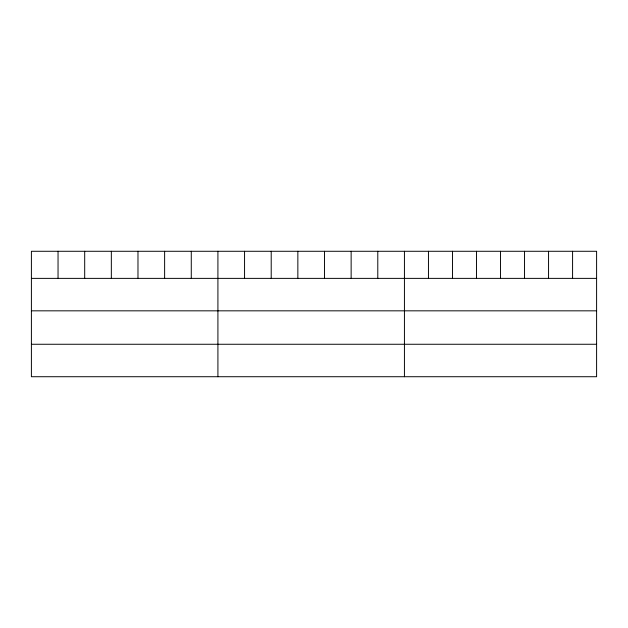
<?xml version="1.0" encoding="UTF-8"?>
<svg xmlns="http://www.w3.org/2000/svg" width="628" height="628" viewBox="0 0 628 628"><rect width="100%" height="100%" fill="white"/><g stroke="black" fill="none" stroke-linecap="round" stroke-linejoin="round"><path stroke-width="0.94" d="M596.6 310.829L596.6 251.279L31.4 251.279L31.4 376.721L596.6 376.721L596.6 310.829L31.4 310.829M31.4 278.377L596.6 278.377M31.4 344.262L596.6 344.262M572.579 251.279L572.579 278.377M548.558 251.279L548.558 278.377M524.537 251.279L524.537 278.377M500.516 251.279L500.516 278.377M476.495 251.279L476.495 278.377M452.474 251.279L452.474 278.377M428.453 251.279L428.453 278.377M404.432 251.279L404.432 376.721M377.789 251.279L377.789 278.377M351.138 251.279L351.138 278.377M324.495 251.279L324.495 278.377M297.853 251.279L297.853 278.377M271.21 251.279L271.21 278.377M244.559 251.279L244.559 278.377M217.916 251.279L217.916 376.721M191.273 251.279L191.273 278.377M164.622 251.279L164.622 278.377M137.979 251.279L137.979 278.377M111.337 251.279L111.337 278.377M84.694 251.279L84.694 278.377M58.043 251.279L58.043 278.377"/></g></svg>
